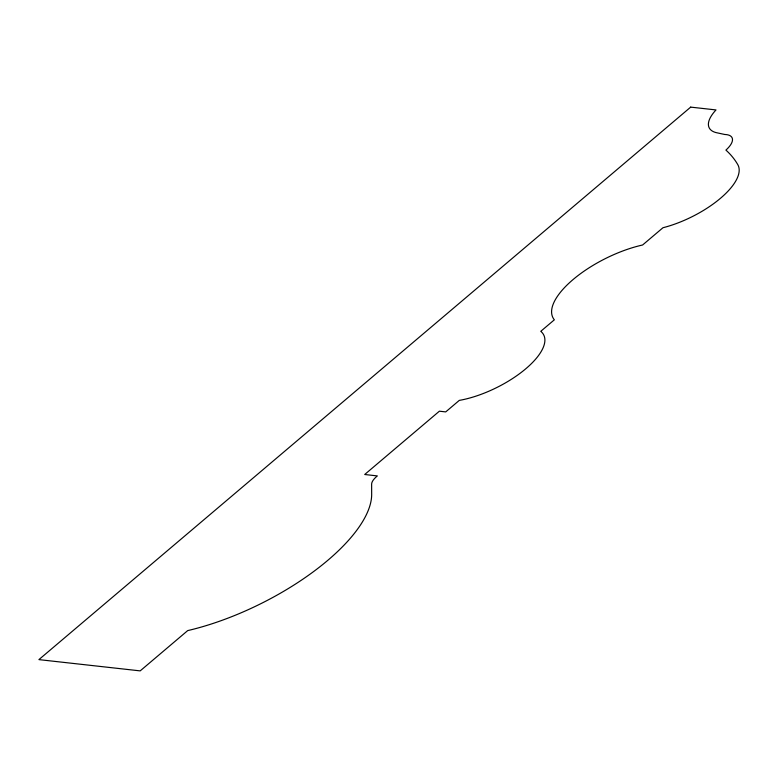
<?xml version="1.0" encoding="UTF-8"?>
<svg xmlns="http://www.w3.org/2000/svg" width="778" height="778" viewBox="0 0 778 778"><rect width="100%" height="100%" fill="white"/><g stroke="black" fill="none" stroke-linecap="round" stroke-linejoin="round"><path stroke-width="1.17" d="M690.689 107.121L38.9 659.618L140.186 670.879L187.712 630.598A151.195 60.285 -26.4 0 0 371.67 494.293L371.631 484.13A17.709 7.06 -26.4 0 1 377.359 475.912L364.697 474.502L439.385 411.192L445.716 411.902L459.292 400.388A65.605 26.16 -26.4 0 0 525.84 368.723A65.605 26.16 -26.4 0 0 540.768 331.321L554.344 319.816A73.881 29.457 -26.4 0 1 573.046 279.574A73.881 29.457 -26.4 0 1 642.609 244.992L662.973 227.73A64.525 25.732 -26.4 0 0 720.447 198.312A64.525 25.732 -26.4 0 0 737.661 164.421A349.517 139.369 -26.4 0 0 725.913 150.096A25.567 10.192 -26.4 0 0 724.765 134.487L716.061 132.6A44.502 17.748 -26.4 0 1 716.013 109.931L690.689 107.121"/></g></svg>
